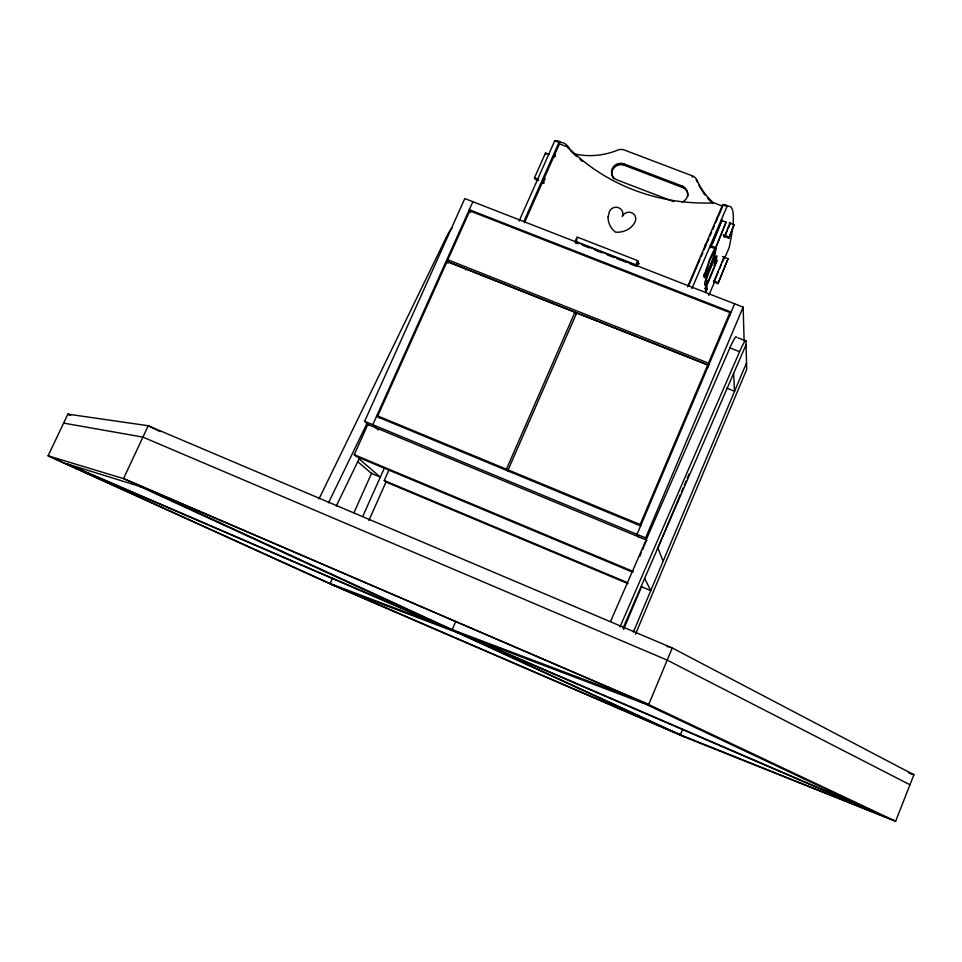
<?xml version="1.0" encoding="UTF-8"?>
<svg xmlns="http://www.w3.org/2000/svg" width="962" height="962" viewBox="0 0 962 962"><rect width="100%" height="100%" fill="white"/><g stroke="black" fill="none" stroke-linecap="round" stroke-linejoin="round"><path stroke-width="1.44" d="M638.756 264.093L637.77 262.65L636.7 265.777M575.168 241.859L576.827 240.043M714.91 256.409L714.489 258.862M706.252 244.781C707.058 243.073 704.088 244.805 705.567 245.671M729.845 223.617L730.158 222.499L724.326 237.181L724.675 236.58M722.342 262.265L724.29 256.529L713.576 282.636L718.41 271.488M543.253 181.89L543.025 183.045L545.189 178.547M682.611 729.352L680.362 734.776L463.011 634.8L73.785 467.063M633.417 631.926L746.524 362.842M635.521 634.126L746.692 369.516L745.983 340.993L737.758 337.758M639.658 556.493L641.377 552.404M642.532 549.675L646.56 540.139L367.845 424.434L354.244 454.701L356.313 456.481L632.587 572.125M623.629 629.28L641.714 586.351M657.455 548.953L680.206 494.949M681.373 492.171L683.128 488.023M684.295 485.257L686.05 481.096M687.217 478.33L688.96 474.17M376.491 416.45L640.728 525.937L640.139 524.543L707.743 364.887L576.707 312.903L507.695 470.863L506.445 469.203L377.741 415.933L447.065 261.484L574.951 312.205L575.853 314.622M708.489 363.131L729.893 312.59L469.793 210.87L447.835 259.788L449.338 262.422L708.729 365.32L708.489 363.131L447.835 259.788M734.643 303.824L637.036 534.355L638.215 536.976M646.789 540.656L645.622 537.914L743.145 307.143L464.814 198.569L364.622 421.32L368.855 425.42M723.316 236.063L728.895 238.203L734.042 224.711L729.208 222.871M707.13 289.249L705.747 292.496L705.29 288.011L717.099 260.317L706.793 285.774L707.13 289.249L705.062 288.432M728.895 238.203L734.042 224.711M719.528 268.855L721.223 264.899M708.778 295.442L714.598 281.794M724.482 258.586L729.124 247.667A204.714 25.228 -68.1 0 0 732.455 229.124M713.912 282.046L718.001 283.634L728.054 258.706L722.594 256.601M718.001 283.634L728.054 258.706M687.541 286.832L722.642 204.81A204.629 25.685 -68.1 0 1 727.236 206.241M688.876 285.317L699.951 259.415M701.118 256.698L702.861 252.609M704.028 249.88L705.783 245.791M707.07 242.773L708.79 238.78M709.92 236.111L711.627 232.119M712.77 229.449L714.477 225.457M715.62 222.799L717.327 218.795M718.638 215.753L722.727 206.193L714.008 202.862A192.063 179.593 -10.9 0 1 567.917 147.126L559.451 143.891L554.701 154.593L555.531 156.349M691.931 288.552L727.019 206.469L722.642 204.81M712.686 243.085L722.077 219.901L710.617 247.703L710.99 247.078M710.365 246.837L715.343 248.761L726.069 222.15L721.079 220.238M715.343 248.761L726.069 222.15M725.252 235.233L726.983 231.169M728.138 228.451L729.881 224.386M637.638 260.63L635.798 264.863L575.3 241.27L577.152 237.061L637.638 260.63L638.191 263.131L639.129 263.6M637.481 265.945L636.808 264.418L638.407 263.071L637.914 261.892M622.979 628.27L746.079 344.697M455.675 621.632L452.188 629.665L453.595 630.459L869.732 809.872M610.593 621.356L729.905 347.883A18.458 1.78 -68.2 0 1 736.375 337.217M619.973 626.971L739.598 351.707A18.482 1.683 -68.2 0 1 745.983 340.993M506.445 469.203L574.951 312.205M523.941 221.344L558.994 142.388L554.761 140.765L519.083 221.056M524.446 222.751L542.231 182.696L543.446 182.191L542.965 181.036L553.968 156.253C554.966 154.437 553.679 158.237 554.605 156.565M628.114 583.681L386.015 482.034L384.247 480.507L389.009 469.805M368.915 520.382L386.051 481.95M538.624 180.591L535.004 179.197L534.487 177.766L545.502 153.006L549.134 154.401M353.992 512.662L371.777 472.907M465.56 269.853L465.933 269.011M332.575 578.138L330.146 583.573L441.811 625.745M362.782 516.39L384.535 467.676M472.895 201.719L372.787 424.711L378.138 429.942M543.157 181.602C542.051 182.311 543.446 180.712 543.999 183.153M336.243 506.168L359.716 457.611M319.023 498.869L446.801 236.255A17.989 4.437 -68.7 0 1 452.308 227.681M328.475 502.873L367.063 423.304M703.667 275.252L704.605 273.569M637.012 265.981L636.808 264.418M576.635 238.504L576.623 239.935M63.612 423.1L142.917 437.109L667.195 660.124L909.968 784.764M553.968 156.253L555.182 155.748L554.701 154.593M718.049 217.111L716.822 217.628L717.123 218.687M666.606 646.223L672.258 647.955L913.9 774.771L895.634 821.235L685.497 737.385L331.024 584.343L48.1 455.808L67.869 414.141L148.232 425.733L672.258 647.955L648.689 704.545L895.634 821.235L676.406 733.2L335.762 586.135L48.1 455.808L123.521 478.607L648.689 704.545L123.521 478.607L148.232 425.733L160.101 431.625M66.21 463.624L141.991 487.121M909.102 773.075L913.9 774.771L908.513 772.474M624.819 694.865L452.188 629.665L153.451 492.051M331.024 584.343L335.762 586.135M712.818 202.285A69.577 66.029 -6.8 0 1 697.173 180.423A9.067 8.646 -11.1 0 0 692.279 175.818L624.398 150.036A9.007 8.55 -15.6 0 0 617.532 150.156A68.206 64.286 -16.9 0 1 574.867 153.956M343.759 589.586L457.756 632.804L667.905 729.533M468.338 636.82L644.324 703.547M673.797 201.647L616.967 179.894A9.019 8.586 -15.7 0 1 612.217 168.723A9.019 8.586 -15.7 0 1 623.977 163.865L682.166 186.039L682.335 187.41A9.055 8.646 -11.7 0 1 687.818 196.452M623.977 163.865L624.278 165.272L682.335 187.41M723.232 234.788L728.835 236.941M534.487 177.766L538.119 179.172M710.257 245.55L715.247 247.475M713.828 280.916L717.917 282.503M575.721 242.568L578.463 243.639M582.575 245.238L589.441 247.919M594.925 250.06L601.791 252.729M607.275 254.87L614.129 257.551M616.87 258.622L626.478 262.361M629.22 263.432L636.086 266.113M731.156 312.073L469.312 209.692L470.598 212.337M729.905 347.883L739.598 351.707M726.731 388.131L734.583 391.257L733.585 373.46M640.139 524.543L508.213 469.937L509.451 471.584M364.622 421.32L645.622 537.914M67.677 464.081L453.595 630.459M354.244 454.701L633.321 571.5M641.546 586.736L650.781 590.62L644.624 578.427M384.247 480.507L627.573 582.647M70.635 415.319L67.869 414.141L70.382 415.343M470.995 638.335L868.662 809.8M676.406 733.2L685.497 737.385M139.706 486.411L438.888 624.122M637.373 700.264L874.47 812.108M446.957 627.693L448.388 628.487M456.385 632.034L457.756 632.804M461.652 634.03L463.011 634.8M357.84 461.796L371.536 473.436L380.315 477.128L359.103 458.874M377.741 415.933L379.617 417.833M447.065 261.484L448.076 263.239M657.876 547.895L663.119 561.255M545.502 153.006L545.983 154.485M575.3 241.27L575.961 243.302M567.917 147.126L568.35 148.617M637.181 263.576L637.457 264.827M707.743 364.887L707.996 367.063M692.279 175.818L692.424 177.212M697.173 180.423L697.306 181.806A9.055 8.634 -11.1 0 0 696.127 179.87M729.893 312.59L730.038 315.007M743.145 307.143L744.131 341.161M582.214 161.267A191.63 179.221 -10.8 0 1 579.99 159.403M576.707 156.565A191.63 179.221 -10.8 0 1 570.394 150.649M554.761 140.765A201.515 43.037 -68.2 0 1 560.137 141.775M558.994 142.388A201.599 42.605 -68.2 0 1 569.528 149.086M727.019 206.469A204.714 25.228 -68.1 0 1 733.032 224.026M613.624 178.619A8.995 8.562 -15.7 0 1 624.278 165.272M682.166 186.039A9.079 8.658 -11.7 0 1 682.13 202.08M712.914 203.631A69.42 65.897 -6.7 0 1 707.515 198.04M705.074 195.033A69.42 65.897 -6.7 0 1 702.825 191.895M702.128 190.825A69.42 65.897 -6.7 0 1 700.781 188.636M700.144 187.53A69.42 65.897 -6.7 0 1 698.941 185.269M608.116 216.895C607.756 222.823 610.846 228.571 615.488 232.131C623.376 232.912 631.998 228.956 635.245 221.452A7.035 6.734 -15.3 0 0 631.517 212.674A7.035 6.734 -15.3 0 0 622.318 216.462A7.035 6.722 -16.3 0 0 618.602 207.696A7.035 6.722 -16.3 0 0 609.415 211.484L608.116 216.895M703.919 276.274L704.437 277.826L710.497 266.258L715.043 254.425L716.293 247.282L713.672 250.625L709.848 258.85L703.919 276.274M704.749 284.115L705.218 285.69L707.864 280.663L706.096 281.89C705.783 277.729 719.071 247.246 714.345 265.584C723.881 237.121 703.895 279.04 704.749 284.115M705.302 273.328L705.411 274.41L710.401 265.103L713.984 255.904L714.958 250.697L709.956 260.017L705.302 273.328"/></g></svg>
